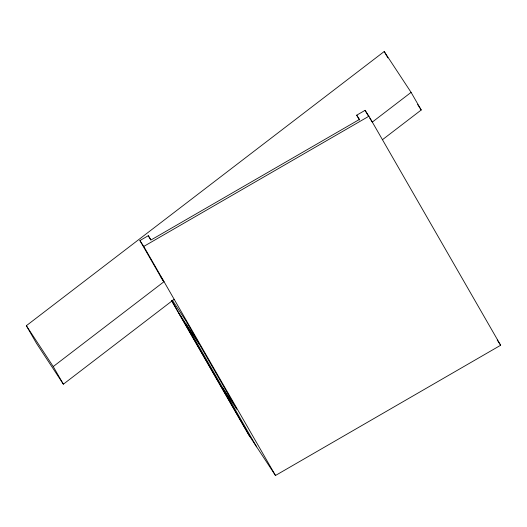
<?xml version="1.0" encoding="UTF-8"?>
<svg xmlns="http://www.w3.org/2000/svg" width="527" height="527" viewBox="0 0 527 527"><rect width="100%" height="100%" fill="white"/><g stroke="black" fill="none" stroke-linecap="round" stroke-linejoin="round"><path stroke-width="0.79" d="M174.16 299.29L63.365 384.183L36.482 343.327L26.35 325.706L384.209 51.514L411.093 92.37L421.225 109.991L382.45 139.701M63.365 384.183L53.234 366.561L164.029 281.675L160.168 275.805M411.093 92.37L372.319 122.08L369.743 118.167M163.001 280.733L139.905 240.562L148.285 235.714L151.071 239.943L359.473 119.412L356.693 115.189L365.079 110.341L368.94 116.21L500.65 345.257L275.476 475.486L248.586 434.63L171.473 300.522M139.905 240.562L143.766 246.432L368.94 116.21M417.641 104.544L421.225 109.991M497.218 340.04L500.65 345.257M172.342 300.238L186.103 321.141L236.761 409.242L222.855 388.109M178.752 312.939L199.608 344.638M26.35 325.706L53.234 366.561M384.209 51.514L387.859 57.858M365.079 110.341L368.452 116.21M356.693 115.189L359.5 120.064M148.285 235.714L150.742 239.983M143.766 246.432L275.476 475.486M185.702 323.506L256.623 446.837M171.789 300.838L249.673 436.27"/></g></svg>
